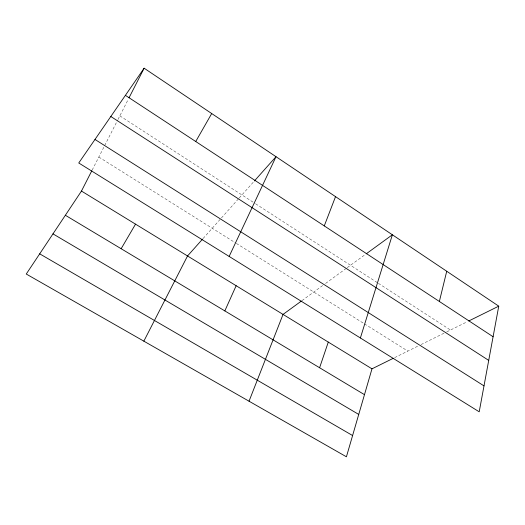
<?xml version="1.0" encoding="UTF-8"?>
<svg xmlns="http://www.w3.org/2000/svg" width="525" height="525" viewBox="0 0 525 525"><rect width="100%" height="100%" fill="white"/><g stroke="black" fill="none" stroke-linecap="round" stroke-linejoin="round"><path stroke-width="0.39" stroke-dasharray="2.62 1.97" d="M92.177 170.074L117.62 120.179M117.987 119.457L128.297 99.245M203.103 238.501L220.874 218.571M221.412 217.96L238.698 198.575M239.236 197.971L253.838 181.591M302 300.602L322.954 285.338M325.579 283.428L346.572 268.137M347.228 267.665L365.558 254.317M394.669 357.617L418.13 346.014M421.07 344.564L446.066 332.207M446.801 331.846L467.296 321.707M98.818 157.041L235.699 242.996M236.388 243.429L363.753 323.42M364.442 323.846L407.84 351.1M119.831 115.848L254.94 203.365M255.623 203.805L377.705 282.89M378.387 283.329L450.476 330.028"/><path stroke-width="0.79" d="M498.75 306.16L479.207 411.81L78.75 162.986L144.126 68.204L498.75 306.16L468.759 320.985M439.366 301.468L446.729 271.254M393.205 358.339L371.982 368.832L346.421 456.796L26.25 274.03L81.467 191.067L91.803 170.796M360.386 337.982L392.378 234.787L366.214 253.838M319.594 367.743L328.289 342.097M324.273 225.901L335.534 196.639M249.04 401.205L283.041 314.409L301.35 301.074M224.831 310.905L236.152 285.718M229.143 256.43L276.019 156.706L254.382 180.981M129.032 97.801L144.126 68.204M143.843 341.158L187.537 255.97L202.565 239.105M195.733 141.507L211.706 113.551M121.144 248.725L135.529 224.149M39.69 253.838L352.597 435.54M52.972 233.874L358.733 414.428M65.362 215.263L364.475 394.662M81.467 191.067L371.982 368.832M94.979 139.453L484.004 385.888M110.821 116.491L488.716 360.393M125.409 95.34L493.093 336.742"/></g></svg>
